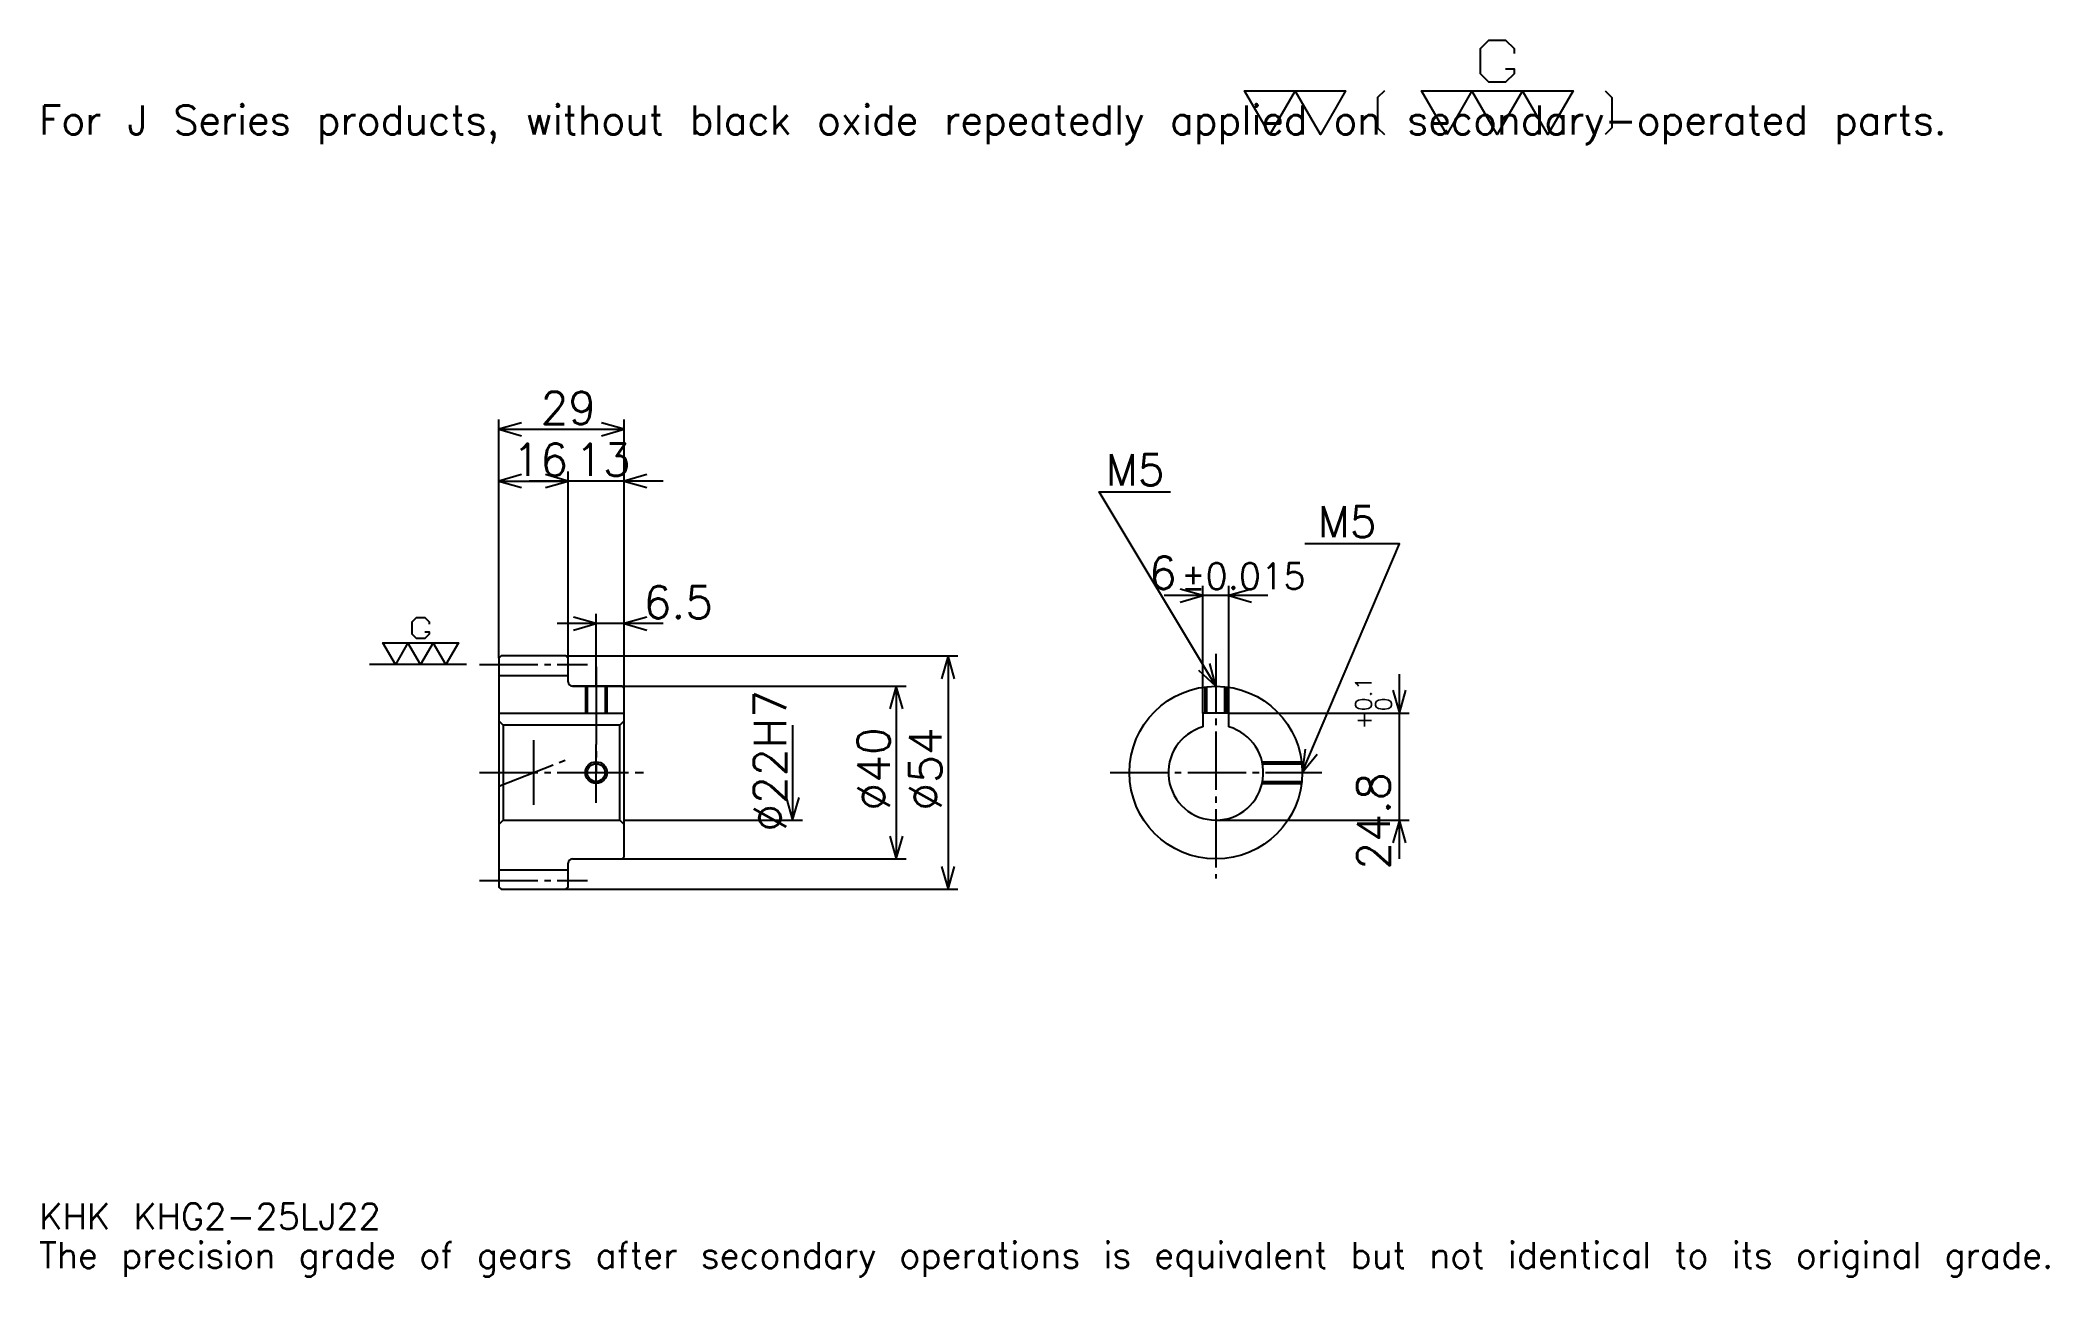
# Model space of a CAD drawing. Extents: x 15 to 480, y 6 to 292.
import ezdxf

# ---------------------------------------------------------------- set-up
doc = ezdxf.new("R2010")
doc.units = 0
doc.linetypes.add('DASHDOT', pattern=[18, 13.5, -1.5, 1.5, -1.5])
doc.layers.get('0').update_dxf_attribs({"linetype": 'CONTINUOUS'})
doc.layers.add('DASHDOT', color=6, linetype='DASHDOT')
doc.styles.add('KANJI', font='TXT', dxfattribs={"bigfont": 'BIGFONT'})

msp = doc.modelspace()

# ---------------------------------------------------------------- linework, layer by layer
at = {"color": 5}
for p, q in [((121.5, 149.25), (121.5, 204)), ((121.5, 201.75), (150.5, 201.75)), ((150.5, 149.25), (150.5, 204)), ((137.5, 149.25), (137.5, 192)), ((121.5, 189.75), (137.5, 189.75)), ((159.5, 189.75), (128.5, 189.75)), ((299.5, 163.25), (275.5, 163.25)), ((284.5, 136.050003), (284.5, 165.5)), ((290.5, 136.050003), (290.5, 165.5)), ((144, 149.25), (144, 159)), ((159.5, 156.75), (135, 156.75)), ((121.5, 148.75), (121.5, 149.25)), ((137, 149.25), (150.5, 149.25)), ((137.5, 148.75), (137.5, 149.25)), ((144, 142.25), (144, 149.25)), ((144, 142.25), (144, 149.25)), ((150.5, 149.25), (227.75, 149.25)), ((150.5, 141.75), (150.5, 149.25)), ((225.5, 149.25), (225.5, 95.25)), ((330, 102.25), (330, 145.050003)), ((138.5, 142.25), (150.5, 142.25)), ((150.5, 142.25), (215.75, 142.25)), ((213.5, 142.25), (213.5, 102.25)), ((290.5, 136.050003), (332.25, 136.050003)), ((189.5, 133.25), (189.5, 111.25)), ((150.5, 111.25), (191.75, 111.25)), ((287.5, 111.25), (332.25, 111.25)), ((138.5, 102.25), (150.5, 102.25)), ((150.5, 102.25), (215.75, 102.25)), ((137, 95.25), (150.5, 95.25)), ((150.5, 95.25), (227.75, 95.25))]:
    msp.add_line(p, q, dxfattribs=at)
at = {"color": 7}
for p, q in [((114, 147.25), (91.5, 147.25)), ((129.5, 129.75), (129.5, 114.75))]:
    msp.add_line(p, q, dxfattribs=at)
at = {"color": 4}
for p, q in [((121.5, 144.75), (137.5, 144.75)), ((121.5, 136.050003), (150.5, 136.050003)), ((122.5, 133.25), (122.5, 111.25)), ((149.5, 133.25), (150.5, 134.25)), ((149.5, 111.25), (150.5, 110.25)), ((121.5, 99.75), (137.5, 99.75))]:
    msp.add_line(p, q, dxfattribs=at)
at = {"color": 7}
for points in [[(354.600006, 285.209991), (356.549988, 285.209991), (356.549988, 284.040009), (354.600006, 282.089996), (350.700012, 282.089996), (348.75, 284.040009), (348.75, 289.890015), (350.700012, 291.839996), (354.600006, 291.839996), (356.549988, 289.890015), (356.549988, 288.720001)], [(300, 270), (294.149994, 280.140015), (317.549988, 280.140015), (311.700012, 270), (305.850006, 280.140015), (300, 270)], [(326.519989, 280.140015), (324.959991, 278.579987), (324.959991, 271.559998), (326.519989, 270)], [(340.950012, 270), (335.100006, 280.140015), (370.200012, 280.140015), (364.350006, 270), (358.5, 280.140015), (352.649994, 270), (346.799988, 280.140015), (340.950012, 270)], [(377.609985, 280.140015), (379.169983, 278.579987), (379.169983, 271.559998), (377.609985, 270)], [(104.324997, 154.854996), (105.300003, 154.854996), (105.300003, 154.270004), (104.324997, 153.294998), (102.375, 153.294998), (101.400002, 154.270004), (101.400002, 157.195007), (102.375, 158.169998), (104.324997, 158.169998), (105.300003, 157.195007), (105.300003, 156.610001)], [(97.5, 147.25), (94.574997, 152.320007), (112.125, 152.320007), (109.199997, 147.25), (106.275002, 152.320007), (103.349998, 147.25), (100.425003, 152.320007), (97.5, 147.25)]]:
    msp.add_lwpolyline(points, dxfattribs=at)
at = {"color": 5}
for points in [[(126.75, 203.25), (121.5, 201.75), (126.75, 200.25)], [(145.25, 200.25), (150.5, 201.75), (145.25, 203.25)], [(126.75, 191.25), (121.5, 189.75), (126.75, 188.25)], [(132.25, 188.25), (137.5, 189.75), (132.25, 191.25)], [(132.25, 188.25), (137.5, 189.75), (132.25, 191.25)], [(155.75, 191.25), (150.5, 189.75), (155.75, 188.25)], [(287.5, 142.25), (260.5, 187.25), (277, 187.25)], [(307.5, 122.25), (330, 175.25), (308.100006, 175.25)], [(279.25, 161.75), (284.5, 163.25), (279.25, 164.75)], [(295.75, 164.75), (290.5, 163.25), (295.75, 161.75)], [(138.75, 155.25), (144, 156.75), (138.75, 158.25)], [(155.75, 158.25), (150.5, 156.75), (155.75, 155.25)], [(227, 144), (225.5, 149.25), (224, 144)], [(283.512665, 145.980103), (287.5, 142.25), (286.085144, 147.52359)], [(215, 137), (213.5, 142.25), (212, 137)], [(328.5, 141.300003), (330, 136.050003), (331.5, 141.300003)], [(308.170837, 127.668716), (307.5, 122.25), (310.932281, 126.496399)], [(188, 116.5), (189.5, 111.25), (191, 116.5)], [(212, 107.5), (213.5, 102.25), (215, 107.5)], [(331.5, 106), (330, 111.25), (328.5, 106)], [(224, 100.5), (225.5, 95.25), (227, 100.5)]]:
    msp.add_lwpolyline(points, dxfattribs=at)
at = {"color": 4}
for points in [[(137.5, 143.25), (137.5, 148.75), (137, 149.25), (122, 149.25), (121.5, 148.75), (121.5, 110.25)], [(138.5, 102.25), (150, 102.25), (150.5, 102.75), (150.5, 141.75), (150, 142.25), (138.5, 142.25)], [(141.5, 142.25), (141.5, 136.050003)], [(141.934998, 142.25), (141.934998, 136.050003)], [(146.065002, 142.25), (146.065002, 136.050003)], [(146.5, 142.25), (146.5, 136.050003)], [(285, 136.050003), (285, 142.09314)], [(285.434998, 136.050003), (285.434998, 142.143112)], [(289.565002, 136.050003), (289.565002, 142.143112)], [(290, 136.050003), (290, 142.09314)], [(290.5, 132.833008), (290.5, 136.050003), (284.5, 136.050003), (284.5, 132.833008)], [(121.5, 110.25), (122.5, 111.25), (149.5, 111.25), (149.5, 133.25), (122.5, 133.25), (121.5, 134.25)], [(298.212158, 124.75), (307.34314, 124.75)], [(298.304443, 124.315002), (307.393127, 124.315002)], [(298.212158, 119.75), (307.34314, 119.75)], [(298.304443, 120.184998), (307.393127, 120.184998)], [(121.5, 110.25), (121.5, 95.75), (122, 95.25), (137, 95.25), (137.5, 95.75), (137.5, 101.25)]]:
    msp.add_lwpolyline(points, dxfattribs=at)
for centre, radius in [((287.5, 122.25), 20), ((144, 122.25), 2.065)]:
    msp.add_circle(centre, radius, dxfattribs=at)
at = {"color": 7}
msp.add_circle((144, 122.25), 2.5, dxfattribs=at)
at = {"color": 4}
for centre, radius, start, end in [((138.5, 143.25), 1, 180, 270), ((287.5, 122.25), 11, 105.82662089, 74.17337911), ((138.5, 101.25), 1, 90, 180)]:
    msp.add_arc(centre, radius, start, end, dxfattribs=at)
at = {"layer": 'DASHDOT', "color": 7}
for p, q in [((287.5, 149.75), (287.5, 97.75)), ((117, 147.25), (142, 147.25)), ((144, 142.25), (144, 122.25)), ((117, 122.25), (155, 122.25)), ((121.5, 119.098717), (137.5, 125.401283)), ((263, 122.25), (312, 122.25)), ((117, 97.25), (142, 97.25))]:
    msp.add_line(p, q, dxfattribs=at)
for points in [[(144, 146.75), (144, 131.550003)], [(144, 115.25), (144, 129.25)], [(137, 122.25), (151, 122.25)]]:
    msp.add_lwpolyline(points, dxfattribs=at)

# ---------------------------------------------------------------- texts
at = {"color": 7, "style": 'KANJI'}
for s, height, p in [('For J Series products, without black oxide repeatedly applied on secondary-operated parts.', 6.75, (15, 270)), ('29', 7.5, (131.125, 202.949997)), ('16', 7.5, (124.625, 190.949997)), ('13', 7.5, (139.125, 190.949997)), ('M5', 7.2, (262, 188.75)), ('M5', 7.2, (311.100006, 176.75)), ('6', 7.5, (272.018494, 164.75)), ('%%p0.015', 6, (279.442596, 164.75)), ('6.5', 7.5, (155, 157.949997)), ('KHK KHG2-25LJ22', 6, (15, 16.5)), ('The precision grade of gears after secondary operations is equivalent but not identical to its original grade.', 6, (15, 7.5))]:
    msp.add_text(s, height=height, dxfattribs=at).set_placement(p)
for s, height, p in [('%%c22H7', 7.5, (188, 108.5625)), ('0.1', 3.75, (323.549988, 136.447784)), ('+', 3.75, (323.549988, 132.247787)), ('0', 3.75, (328.200012, 136.447784)), ('%%c40', 7.5, (212, 113.4375)), ('%%c54', 7.5, (224, 113.4375)), ('24.8', 7.5, (327.75, 99.784813))]:
    msp.add_text(s, height=height, rotation=90, dxfattribs=at).set_placement(p)

doc.saveas('drawing.dxf')
